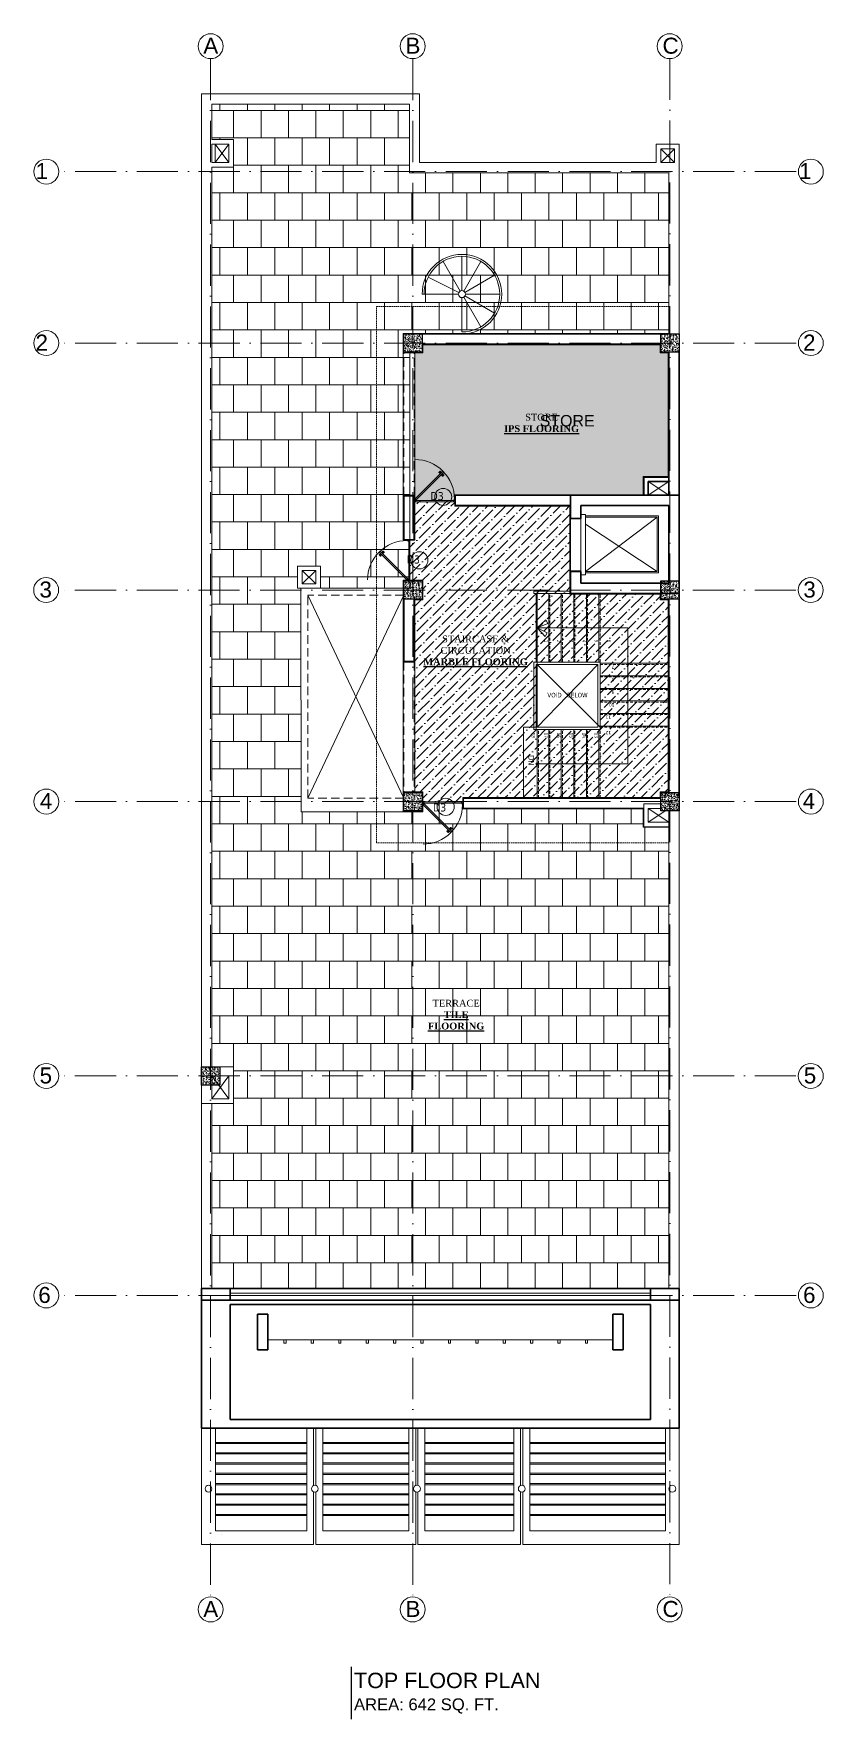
# Model space of a CAD drawing. Header units: inches. Extents: x 10755 to 33653, y -10992 to 10708.
# Drawn here: x 30128 to 30819, y -1531 to -57 of the extents above; entities that cross this region are included whole.
import ezdxf

# ---------------------------------------------------------------- set-up
doc = ezdxf.new("R2010")
doc.units = ezdxf.units.IN
doc.header["$MEASUREMENT"] = 0
for name, pattern in [('ACAD_ISO10W100', [18, 12, -3, 0, -3]), ('DASHED', [0.75, 0.5, -0.25]), ('HIDDEN', [0.375, 0.25, -0.125])]:
    doc.linetypes.add(name, pattern=pattern)
for name, color, linetype, lineweight in [('arrow line', 54, 'Continuous', 9), ('beam in plan', 241, 'HIDDEN', 20), ('centerline', 9, 'ACAD_ISO10W100', 5), ('col', 1, 'Continuous', 30), ('DIMINSION', 5, 'Continuous', 15), ('elevation1', 230, 'Continuous', 13), ('elevation2', 151, 'Continuous', 18), ('elevation4', 202, 'Continuous', 35), ('hatch', 33, 'Continuous', 5), ('hatch 2', 8, 'Continuous', 13), ('hatch room', 33, 'Continuous', 9), ('hatch- rcc', 252, 'Continuous', 5), ('hatch1', 9, 'Continuous', 5), ('Pillar', 11, 'Continuous', 25), ('PLASTER', 50, 'Continuous', 9), ('PUERTAS', 7, 'Continuous', 0), ('railing', 33, 'Continuous', 15), ('STAIRCASE', 143, 'Continuous', 15), ('title text 1', 113, 'Continuous', 25), ('tread hidden', 200, 'HIDDEN', 9), ('wall', 1, 'Continuous', 35), ('win sec', 161, 'Continuous', 9)]:
    doc.layers.add(name, color=color, linetype=linetype, lineweight=lineweight)
doc.layers.add('T-TEXT', color=230, linetype='Continuous')
doc.layers.add('text 100', color=4, linetype='Continuous')
doc.layers.get('DIMINSION').off()
doc.styles.add('Prajwal', font='stylu.ttf', dxfattribs={"height": 9})
doc.styles.get("Standard").update_dxf_attribs({"font": 'arial.ttf'})
doc.styles.add('suren', font='times.ttf', dxfattribs={"height": 4})

# ---------------------------------------------------------------- blocks, each defined once
blk = doc.blocks.new('A$C03EF3246')
at = {"layer": 'arrow line'}
for q in [(-16.4, -1), (-2, -1)]:
    blk.add_line((-9.2, 6.2), q, dxfattribs=at)
for points in [[(-16.4, -1), (-13.3, -2.8), (-9.2, 6.2)], [(-2, -1), (-5, -2.8), (-9.2, 6.2)]]:
    blk.add_lwpolyline(points, dxfattribs=at)
blk = doc.blocks.new("'weqwewrw")
at = {"layer": 'railing', "linetype": 'Continuous', "ltscale": 30}
blk.add_line((180826.5, -4122.4), (180827.5, -4122.4), dxfattribs=at)
at = {"layer": 'STAIRCASE', "linetype": 'Continuous', "ltscale": 30}
blk.add_line((180816.5, -4113.4), (180816.5, -4113.4), dxfattribs=at)
at = {"layer": 'wall', "color": 7, "ltscale": 30}
for p, q in [((180823.6, -4036.5), (180823.6, -4056.7)), ((180918.6, -4036.5), (180823.6, -4036.5)), ((180918.6, -4045.5), (180918.6, -4036.5)), ((180832.6, -4045.5), (180832.6, -4056.7)), ((180832.6, -4045.5), (180909.6, -4045.5)), ((180909.6, -4045.5), (180909.6, -4113.4)), ((180918.6, -4122.4), (180918.6, -4045.5)), ((180823.6, -4056.7), (180832.6, -4056.7)), ((180823.6, -4103.1), (180823.6, -4122.4)), ((180832.6, -4103.1), (180823.6, -4103.1)), ((180832.6, -4103.1), (180832.6, -4113.4)), ((180918.6, -4122.4), (180823.6, -4122.4)), ((180832.6, -4113.4), (180909.6, -4113.4))]:
    blk.add_line(p, q, dxfattribs=at)
at = {"layer": 'wall', "color": 7}
blk.add_line((180832.6, -4103.1), (180823.6, -4103.1), dxfattribs=at)
at = {"layer": 'win sec', "color": 7}
for p, q in [((180836.7, -4053.3), (180832.6, -4053.3)), ((180836.7, -4106.1), (180836.7, -4053.3)), ((180823.6, -4056.7), (180823.6, -4104)), ((180832.6, -4056.7), (180832.6, -4104)), ((180836.7, -4054.5), (180900.6, -4054.5)), ((180836.7, -4055.8), (180899.3, -4055.8)), ((180836.7, -4103.1), (180899.3, -4055.8)), ((180836.7, -4061.8), (180899.3, -4103.1)), ((180899.3, -4103.1), (180899.3, -4055.8)), ((180900.6, -4104.4), (180900.6, -4054.5)), ((180832.6, -4106.1), (180836.7, -4106.1)), ((180834, -4110.4), (180834, -4110.4)), ((180836.7, -4103.1), (180899.3, -4103.1)), ((180836.7, -4104.4), (180900.6, -4104.4))]:
    blk.add_line(p, q, dxfattribs=at)
blk = doc.blocks.new('ETERWEWE')
at = {"layer": 'hatch- rcc', "linetype": 'Continuous', "ltscale": 30}
h = blk.add_hatch(dxfattribs=at)
h.set_pattern_fill('AR-CONC', color=256, scale=0.5, style=0)
h.set_pattern_definition([(50, (0, 0), (3.586300913, -0.313760675), [0.375, -4.125]), (355, (0, 0), (-0.69375667, 3.76096067), [0.3, -3.3]), (100.4514445, (0.299, -0.026), (2.89254423, 3.447199955), [0.31870096, -3.50571056]), (46.1842, (0, 1), (5.33620665, -0.8275964), [0.5625, -6.1875]), (96.6356355, (0.4447, 0.931), (4.67330973, 4.870593), [0.47805171, -5.2585688]), (351.184164, (0, 1), (4.67330973, 4.870593), [0.45, -4.95]), (21, (0.5, 0.75), (2.98453526, -2.013094453), [0.375, -4.125]), (326, (0.5, 0.75), (1.21657666, 3.625750225), [0.3, -3.3]), (71.4514447, (0.7487, 0.5822), (4.20111188, 1.612655764), [0.31870095, -3.50571056]), (37.5, (0, 0), (0.060799277, 1.664469269), [0, -3.26, 0, -3.35, 0, -3.3125]), (7.5, (0, 0), (1.315347687, 1.97205856), [0, -1.91, 0, -3.185, 0, -1.2625]), (327.5, (-1.115, 0), (2.669112181, -0.112774359), [0, -1.25, 0, -3.9, 0, -5.175]), (317.5, (-1.615, 0), (2.915930847, 0.50052491), [0, -1.625, 0, -2.59, 0, -3.675])])
h.paths.add_polyline_path([(159423.2, -3794.6), (159439.2, -3794.6), (159439.2, -3778.6), (159423.2, -3778.6)])
at = {"layer": 'col', "linetype": 'Continuous', "ltscale": 30}
blk.add_lwpolyline([(159423.2, -3794.6), (159423.2, -3778.6), (159439.2, -3778.6), (159439.2, -3794.6), (159423.2, -3794.6)], dxfattribs=at)
blk = doc.blocks.new('2ft6in')
at = {"layer": 'PUERTAS', "color": 2}
for p, q in [((0.8, 2.1), (21, 22.3)), ((21.7, 21.6), (1.5, 1.4)), ((18.3, 21.8), (18.3, 21.8)), ((21.7, 21.6), (21, 22.3)), ((21.2, 18.9), (21.2, 18.9)), ((0, 2), (0, 0)), ((0.6, 2), (0, 2)), ((1.3, 0), (0, 0)), ((0.6, 1.3), (0.6, 2)), ((0.7, 1.3), (0.6, 1.3)), ((0.7, 1.3), (0.7, 2)), ((0.7, 1), (0.7, 1.3)), ((1.3, 1), (0.7, 1)), ((1.4, 1.6), (0.8, 2.1)), ((1.3, 1.5), (0.8, 2.1)), ((1.4, 1.6), (1.3, 1.5)), ((1.5, 1.4), (1.3, 1.5)), ((1.3, 0), (1.3, 1)), ((28.7, 0), (28.7, 1)), ((28.7, 1), (29.3, 1)), ((28.7, 0), (30, 0)), ((29.3, 1), (29.3, 2)), ((29.3, 2), (30, 2)), ((30, 0), (30, 2))]:
    blk.add_line(p, q, dxfattribs=at)
at = {"layer": 'PUERTAS', "color": 8}
for p, q in [((18.8, 20.8), (18, 21.4)), ((18.9, 20.8), (18.1, 21.5)), ((19, 20.9), (18.2, 21.6)), ((18.4, 21.9), (18.3, 21.8)), ((19.1, 21), (18.3, 21.7)), ((18.4, 21.9), (18.6, 22)), ((18.6, 22), (18.6, 22)), ((19.3, 21.3), (18.6, 22)), ((19.4, 21.4), (18.8, 22.1)), ((19.6, 21.5), (18.9, 22.3)), ((19.5, 21.5), (18.9, 22.3)), ((18.9, 20.3), (19.2, 20.7)), ((19.1, 20.8), (19, 20.9)), ((19.2, 20.9), (19.1, 21)), ((19.1, 20.8), (19.1, 20.9)), ((19.1, 20.4), (19.3, 20.8)), ((19.3, 20.9), (19.2, 21)), ((19.4, 21.1), (19.3, 21.2)), ((19.3, 20.6), (19.3, 20.8)), ((19.5, 21.2), (19.4, 21.3)), ((19.5, 21.2), (19.4, 21.3)), ((19.5, 21.1), (19.4, 21.2)), ((19.4, 20.8), (19.4, 20.9)), ((19.6, 20.9), (19.4, 20.9)), ((19.7, 21.1), (19.5, 21)), ((20.1, 21.4), (19.6, 21.1)), ((19.9, 21.2), (19.6, 21.1)), ((19.7, 19.5), (20.1, 19.8)), ((19.9, 19.7), (20.2, 19.8)), ((20.1, 19.9), (20.3, 19.9)), ((20.2, 20), (20.3, 20)), ((20.2, 19.7), (20.3, 19.6)), ((20.2, 19.7), (20.3, 19.6)), ((20.2, 19.4), (20.9, 18.7)), ((20.2, 19.4), (20.8, 18.6)), ((20.3, 20.1), (20.4, 20)), ((20.3, 19.8), (20.4, 19.7)), ((20.3, 19.5), (21, 18.8)), ((20.5, 20.3), (20.4, 20.1)), ((20.4, 19.8), (20.4, 19.7)), ((20.7, 20.5), (20.5, 20.2)), ((20.5, 20), (20.6, 19.9)), ((20.5, 19.6), (21.1, 18.9)), ((20.8, 20.6), (20.6, 20.2)), ((20.6, 20.1), (20.7, 20)), ((20.6, 20.1), (20.7, 20)), ((20.6, 20), (20.7, 20)), ((20.7, 19.9), (21.4, 19.2)), ((20.8, 20), (21.6, 19.3)), ((20.9, 20.1), (21.7, 19.5)), ((21, 20.1), (21.7, 19.5)), ((21.3, 19), (21.2, 18.9)), ((21.3, 19), (21.4, 19.1)), ((21.4, 19.2), (21.4, 19.1)), ((0, 0), (30, 0))]:
    blk.add_line(p, q, dxfattribs=at)
at = {"layer": 'PUERTAS', "color": 1}
for p, q in [((18.1, 21.5), (18.5, 21.9)), ((18.1, 21.4), (18.5, 21.9)), ((18.1, 21.5), (18.1, 21.5)), ((18.7, 20.8), (18.1, 21.3)), ((18.9, 22.3), (18.5, 21.9)), ((18.8, 22.2), (18.5, 21.9)), ((18.8, 22.2), (18.8, 22.2)), ((18.8, 20.8), (19.2, 21.2)), ((18.8, 20.2), (19.1, 20.6)), ((18.9, 20.1), (18.8, 20.1)), ((18.9, 20.9), (18.9, 20.9)), ((19.5, 21.6), (19, 22.3)), ((19, 20.9), (19.2, 21.1)), ((19.1, 20.8), (19, 20.9)), ((19.1, 20.8), (19.3, 21)), ((19.1, 20.7), (19.1, 20.7)), ((19.1, 20.6), (19.1, 20.6)), ((19.5, 21.5), (19.2, 21.2)), ((19.5, 21.3), (19.2, 21.1)), ((19.5, 21.2), (19.3, 21)), ((19.4, 21.4), (19.5, 21.4)), ((19.5, 21.2), (19.4, 21.3)), ((19.5, 19.4), (19.5, 19.4)), ((19.6, 21.2), (19.6, 21.2)), ((19.6, 19.4), (20, 19.7)), ((20.1, 21.5), (19.7, 21.2)), ((19.7, 21.2), (19.7, 21.2)), ((20, 19.7), (20, 19.7)), ((20.1, 19.7), (20.1, 19.7)), ((20.2, 21.5), (20.2, 21.5)), ((20.2, 19.7), (20.4, 19.9)), ((20.2, 19.4), (20.6, 19.8)), ((20.2, 19.7), (20.3, 19.6)), ((20.2, 19.3), (20.8, 18.6)), ((20.3, 19.6), (20.5, 19.8)), ((20.3, 19.5), (20.3, 19.5)), ((20.6, 20.1), (20.4, 19.9)), ((20.7, 20), (20.5, 19.8)), ((20.7, 20.2), (20.6, 20.2)), ((20.9, 20.1), (20.6, 19.8)), ((20.6, 20.1), (20.7, 20)), ((20.9, 20.7), (20.7, 20.3)), ((20.7, 20.3), (20.7, 20.3)), ((20.8, 20), (20.8, 20)), ((20.9, 20.8), (20.9, 20.8)), ((20.9, 18.6), (21.3, 19.1)), ((20.9, 18.7), (21.3, 19)), ((20.9, 18.7), (20.9, 18.7)), ((21, 20.1), (21.7, 19.6)), ((21.7, 19.5), (21.3, 19.1)), ((21.7, 19.4), (21.3, 19)), ((21.6, 19.4), (21.7, 19.4))]:
    blk.add_line(p, q, dxfattribs=at)
at = {"layer": 'PUERTAS', "color": 2}
for radius in [0.129, 0.0627]:
    blk.add_circle((0.7, 2.1), radius, dxfattribs=at)
at = {"layer": 'PUERTAS', "color": 8}
blk.add_arc((0.7, 2.1), 28.7, 359.7285, 90.0333, dxfattribs=at)
at = {"layer": 'PUERTAS', "color": 1}
for centre, start, end in [((18.8, 20.8), 231.0764, 315), ((18.9, 20.2), 135, 225), ((18.9, 22.2), 38.9236, 135), ((19, 20.9), 225, 315), ((19.2, 20.7), 135, 219.7428), ((19.1, 20.6), 315, 39.7428), ((19.5, 21.6), 315, 38.9236), ((19.4, 21.4), 315, 45), ((19.6, 21.2), 50.2572, 135), ((19.6, 19.5), 225, 315), ((19.7, 21.3), 230.2572, 315), ((20.1, 19.6), 50.2572, 135), ((20.2, 21.4), 45, 135), ((20.2, 19.7), 230.2572, 315), ((20.3, 19.4), 135, 218.9236), ((20.4, 19.5), 135, 225), ((20.7, 20.3), 135, 219.7428), ((20.6, 20.2), 315, 39.7428), ((20.8, 20), 45, 135), ((20.8, 18.7), 218.9236, 315), ((20.9, 20.7), 315, 45), ((21, 20.1), 51.0764, 135), ((21.7, 19.5), 315, 51.0764)]:
    blk.add_arc(centre, 0.0667, start, end, dxfattribs=at)

msp = doc.modelspace()

# ---------------------------------------------------------------- hatches: boundary and pattern name
at = {"layer": 'hatch room'}
h = msp.add_hatch(dxfattribs=at)
h.set_pattern_fill('AR-B88', color=256, scale=3)
h.set_pattern_definition([(0, (11679.16, -12003.592), (0, 24), []), (90, (11679.161, -12003.592), (-12, 24), [24, -24])])
h.paths.add_polyline_path([(30362.138, -541.593), (30362.269, -737.093), (30468.681, -737.093), (30468.681, -728.393), (30503.681, -728.393), (30503.681, -734.593), (30661.632, -734.593), (30661.632, -750.592), (30684.128, -750.603), (30684.128, -1154.064), (30284.181, -1154.064), (30284.096, -992.093), (30303.092, -992.093), (30303.092, -960.093), (30284.145, -960.093), (30283.995, -173.093), (30302.994, -173.093), (30302.994, -149.093), (30283.994, -149.093), (30283.994, -118.093), (30456.993, -118.093), (30456.993, -178.093), (30684.041, -178.093), (30684.041, -318.593), (30451.681, -318.593), (30451.681, -335.593), (30457.368, -335.593), (30457.368, -541.593), (30379.134, -541.593), (30379.134, -522.093), (30359.134, -522.093), (30359.134, -541.593)])
h = msp.add_hatch(dxfattribs=at)
h.set_pattern_fill('AR-SAND', color=256, scale=2, style=0)
h.set_pattern_definition([(37.5, (12291.465, -11933.913), (-0.1259867, 3.85364754), [0, -3.04, 0, -3.4, 0, -3.25]), (7.5, (12291.465, -11933.913), (3.5395534, 5.6442921), [0, -1.64, 0, -2.74, 0, -1.05]), (327.5, (12289.005, -11933.913), (6.2282837, 0.0113181), [0, -1, 0, -3.6, 0, -4.7]), (317.5, (12289.005, -11933.913), (6.0122532, 1.7553511), [0, -0.5, 0, -2.36, 0, -2.7])])
h.paths.add_polyline_path([(30461.681, -464.741), (30461.681, -335.593), (30468.681, -335.593), (30468.681, -328.593), (30676.628, -328.593), (30676.628, -335.593), (30683.628, -335.593), (30683.552, -443.736), (30661.632, -443.747), (30661.632, -459.741), (30496.681, -459.741), (30496.681, -464.741)])
h = msp.add_hatch(dxfattribs=at)
h.set_pattern_fill('ANSI36', color=256, scale=45, style=0)
h.set_pattern_definition([(45, (12291.465, -11933.913), (2.9831067, 10.938058), [14.0625, -2.8125, 0, -2.8125])])
h.paths.add_polyline_path([(30556.977, -724.593), (30503.681, -724.593), (30503.681, -729.593), (30468.681, -729.593), (30468.681, -719.593), (30461.681, -719.593), (30461.681, -551.593), (30468.681, -551.593), (30468.681, -534.593), (30456.681, -534.593), (30456.681, -499.593), (30461.681, -499.593), (30461.681, -464.741), (30496.681, -464.741), (30496.681, -469.741), (30597.541, -469.741), (30597.541, -546.093), (30568.956, -546.093), (30568.964, -663.093), (30556.977, -663.093)])
h = msp.add_hatch(dxfattribs=at)
h.set_pattern_fill('ANSI36', color=256, scale=45, style=0)
h.set_pattern_definition([(45, (16455.6635, -12144.6763), (2.9831067, 10.938058), [14.0625, -2.8125, 0, -2.8125])])
h.paths.add_polyline_path([(30568.867, -663.115), (30568.944, -663.117), (30568.944, -663.115)])
h.paths.add_polyline_path([(30567.956, -665.095), (30567.956, -663.113), (30556.956, -663.093), (30556.956, -724.593), (30676.55, -724.593), (30676.55, -719.595), (30683.515, -719.595), (30683.515, -551.593), (30676.628, -551.593), (30676.628, -546.593), (30597.541, -546.593), (30597.541, -546.093), (30568.959, -546.093), (30568.959, -606.079), (30568.961, -606.079), (30568.961, -606.081), (30623.957, -606.095), (30623.957, -665.095)])
at = {"layer": 'Pillar', "ltscale": 100}
h = msp.add_hatch(color=256, dxfattribs=at)
edge = h.paths.add_edge_path()
edge.add_ellipse((30568.956, -695.091), major_axis=(0.707, 0.707), ratio=1, start_angle=315, end_angle=495)
edge.add_ellipse((30568.956, -695.091), major_axis=(0.707, 0.707), ratio=1, start_angle=135, end_angle=315)
h = msp.add_hatch(color=256, dxfattribs=at)
edge = h.paths.add_edge_path()
edge.add_ellipse((30568.956, -695.093), major_axis=(0.707, 0.707), ratio=1, start_angle=135, end_angle=495)

# ---------------------------------------------------------------- linework, layer by layer
for p, q in [((30292.586, -1368.843), (30292.586, -1368.879)), ((30683.051, -1368.843), (30683.051, -1368.879))]:
    msp.add_line(p, q)
at = {"layer": 'arrow line'}
for p, q in [((30648.323, -576.086), (30568.956, -576.086)), ((30648.323, -576.086), (30648.323, -695.093)), ((30569.956, -695.093), (30648.323, -695.093))]:
    msp.add_line(p, q, dxfattribs=at)
at = {"layer": 'beam in plan', "linetype": 'Continuous', "ltscale": 30}
msp.add_line((30286.994, -169.093), (30286.994, -153.093), dxfattribs=at)
at = {"layer": 'centerline', "ltscale": 3}
for p, q in [((30282.996, -78.648), (30282.996, -1423.825)), ((30459.996, -78.647), (30459.996, -1423.825)), ((30684.943, -78.331), (30684.943, -1423.825)), ((30795.455, -177.095), (30150.103, -177.095)), ((30795.454, -327.095), (30150.101, -327.095)), ((30795.34, -543.095), (30149.987, -543.095)), ((30795.454, -728.095), (30150.101, -728.095)), ((30795.408, -968.095), (30150.055, -968.095)), ((30795.454, -1160.095), (30150.101, -1160.095))]:
    msp.add_line(p, q, dxfattribs=at)
at = {"layer": 'centerline', "linetype": 'Continuous'}
for centre in [(30282.996, -67.419), (30459.996, -67.419), (30684.943, -67.419), (30139.191, -177.095), (30808.426, -177.095), (30139.189, -327.095), (30808.424, -327.095), (30139.075, -543.095), (30808.31, -543.095), (30139.189, -728.095), (30808.424, -728.095), (30139.143, -968.095), (30808.379, -968.095), (30139.189, -1160.095), (30808.424, -1160.095), (30282.996, -1434.736), (30459.996, -1434.736), (30684.943, -1434.736)]:
    msp.add_circle(centre, 10.912, dxfattribs=at)
at = {"layer": 'elevation1'}
for p, q in [((30275.181, -1377.878), (30275.181, -1276.093)), ((30287.181, -1365.878), (30287.181, -1276.093)), ((30367.169, -1276.093), (30367.169, -1365.878)), ((30373.169, -1276.093), (30373.169, -1326.312)), ((30375.169, -1326.255), (30375.169, -1276.093)), ((30381.169, -1365.878), (30381.169, -1276.093)), ((30456.533, -1275.9), (30456.533, -1365.878)), ((30462.533, -1275.9), (30462.533, -1326.349)), ((30464.533, -1326.291), (30464.533, -1275.912)), ((30470.533, -1365.878), (30470.533, -1275.912)), ((30548.355, -1365.878), (30548.355, -1276.093)), ((30554.355, -1276.093), (30554.355, -1326.349)), ((30556.355, -1276.093), (30556.355, -1326.291)), ((30562.355, -1365.878), (30562.355, -1276.093)), ((30681.128, -1365.878), (30681.128, -1276.093)), ((30693.128, -1377.878), (30693.128, -1276.093)), ((30367.169, -1288.615), (30287.181, -1288.615)), ((30367.169, -1289.61), (30287.181, -1289.61)), ((30456.533, -1288.615), (30381.169, -1288.615)), ((30456.533, -1289.61), (30381.169, -1289.61)), ((30548.355, -1288.615), (30470.533, -1288.615)), ((30548.355, -1289.61), (30470.533, -1289.61)), ((30681.128, -1288.615), (30562.355, -1288.615)), ((30681.128, -1289.61), (30562.355, -1289.61)), ((30367.169, -1297.614), (30287.181, -1297.614)), ((30367.169, -1298.61), (30287.181, -1298.61)), ((30367.169, -1306.614), (30287.181, -1306.614)), ((30367.169, -1307.609), (30287.181, -1307.609)), ((30456.533, -1297.614), (30381.169, -1297.614)), ((30456.533, -1298.61), (30381.169, -1298.61)), ((30456.533, -1306.614), (30381.169, -1306.614)), ((30456.533, -1307.609), (30381.169, -1307.609)), ((30548.355, -1297.614), (30470.533, -1297.614)), ((30548.355, -1298.61), (30470.533, -1298.61)), ((30548.355, -1306.614), (30470.533, -1306.614)), ((30548.355, -1307.609), (30470.533, -1307.609)), ((30681.128, -1297.614), (30562.355, -1297.614)), ((30681.128, -1298.61), (30562.355, -1298.61)), ((30681.128, -1306.614), (30562.355, -1306.614)), ((30681.128, -1307.609), (30562.355, -1307.609)), ((30367.169, -1315.614), (30287.181, -1315.614)), ((30367.169, -1316.609), (30287.181, -1316.609)), ((30367.169, -1324.614), (30287.181, -1324.614)), ((30367.169, -1325.609), (30287.181, -1325.609)), ((30456.533, -1315.614), (30381.169, -1315.614)), ((30456.533, -1316.609), (30381.169, -1316.609)), ((30456.533, -1324.614), (30381.169, -1324.614)), ((30456.533, -1325.609), (30381.169, -1325.609)), ((30548.355, -1315.614), (30470.533, -1315.614)), ((30548.355, -1316.609), (30470.533, -1316.609)), ((30548.355, -1324.614), (30470.533, -1324.614)), ((30548.355, -1325.609), (30470.533, -1325.609)), ((30681.128, -1315.614), (30562.355, -1315.614)), ((30681.128, -1316.609), (30562.355, -1316.609)), ((30681.128, -1324.614), (30562.355, -1324.614)), ((30681.128, -1325.609), (30562.355, -1325.609)), ((30367.169, -1333.614), (30287.181, -1333.614)), ((30367.169, -1334.609), (30287.181, -1334.609)), ((30373.169, -1331.909), (30373.169, -1377.878)), ((30375.169, -1377.878), (30375.169, -1331.967)), ((30456.533, -1333.614), (30381.169, -1333.614)), ((30456.533, -1334.609), (30381.169, -1334.609)), ((30462.533, -1331.945), (30462.533, -1377.878)), ((30464.533, -1377.878), (30464.533, -1332.003)), ((30548.355, -1333.614), (30470.533, -1333.614)), ((30548.355, -1334.609), (30470.533, -1334.609)), ((30554.355, -1377.878), (30554.355, -1331.945)), ((30556.355, -1377.878), (30556.355, -1332.003)), ((30681.128, -1333.614), (30562.355, -1333.614)), ((30681.128, -1334.609), (30562.355, -1334.609)), ((30367.169, -1342.614), (30287.181, -1342.614)), ((30367.169, -1343.609), (30287.181, -1343.609)), ((30367.169, -1351.613), (30287.181, -1351.613)), ((30367.169, -1352.609), (30287.181, -1352.609)), ((30375.169, -1342.801), (30375.169, -1343.463)), ((30456.533, -1342.614), (30381.169, -1342.614)), ((30456.533, -1343.609), (30381.169, -1343.609)), ((30456.533, -1351.613), (30381.169, -1351.613)), ((30456.533, -1352.609), (30381.169, -1352.609)), ((30548.355, -1342.614), (30470.533, -1342.614)), ((30548.355, -1343.609), (30470.533, -1343.609)), ((30548.355, -1351.613), (30470.533, -1351.613)), ((30548.355, -1352.609), (30470.533, -1352.609)), ((30681.128, -1342.614), (30562.355, -1342.614)), ((30681.128, -1343.609), (30562.355, -1343.609)), ((30681.128, -1351.613), (30562.355, -1351.613)), ((30681.128, -1352.609), (30562.355, -1352.609)), ((30287.181, -1365.878), (30367.169, -1365.878)), ((30381.169, -1365.878), (30456.533, -1365.878)), ((30470.533, -1365.878), (30548.355, -1365.878)), ((30562.355, -1365.878), (30681.128, -1365.878)), ((30564.355, -1368.843), (30564.355, -1368.879)), ((30275.181, -1377.878), (30373.169, -1377.878)), ((30375.169, -1377.878), (30462.533, -1377.878)), ((30464.533, -1377.878), (30473.351, -1377.878)), ((30473.351, -1377.878), (30554.355, -1377.878)), ((30556.355, -1377.878), (30693.128, -1377.878))]:
    msp.add_line(p, q, dxfattribs=at)
for centre in [(30281.181, -1329.111), (30374.251, -1329.111), (30463.614, -1329.147), (30555.436, -1329.147), (30687.128, -1329.111)]:
    msp.add_circle(centre, 3, dxfattribs=at)
at = {"layer": 'elevation2', "linetype": 'Continuous', "ltscale": 30}
for p, q in [((30635.128, -1198.916), (30333.181, -1198.916)), ((30347.173, -1198.916), (30349.152, -1198.916)), ((30347.173, -1201.94), (30347.173, -1198.916)), ((30349.152, -1201.94), (30347.173, -1201.94)), ((30349.152, -1198.916), (30349.152, -1201.94)), ((30371.164, -1198.916), (30373.144, -1198.916)), ((30371.164, -1201.94), (30371.164, -1198.916)), ((30373.144, -1201.94), (30371.164, -1201.94)), ((30373.144, -1198.916), (30373.144, -1201.94)), ((30395.156, -1198.916), (30397.135, -1198.916)), ((30395.156, -1201.94), (30395.156, -1198.916)), ((30397.135, -1201.94), (30395.156, -1201.94)), ((30397.135, -1198.916), (30397.135, -1201.94)), ((30419.148, -1198.916), (30421.127, -1198.916)), ((30419.148, -1201.94), (30419.148, -1198.916)), ((30421.127, -1201.94), (30419.148, -1201.94)), ((30421.127, -1198.916), (30421.127, -1201.94)), ((30443.139, -1198.916), (30445.119, -1198.916)), ((30443.139, -1201.94), (30443.139, -1198.916)), ((30445.119, -1201.94), (30443.139, -1201.94)), ((30445.119, -1198.916), (30445.119, -1201.94)), ((30467.131, -1198.916), (30469.111, -1198.916)), ((30467.131, -1201.94), (30467.131, -1198.916)), ((30469.111, -1201.94), (30467.131, -1201.94)), ((30469.111, -1198.916), (30469.111, -1201.94)), ((30491.123, -1198.916), (30493.102, -1198.916)), ((30491.123, -1201.94), (30491.123, -1198.916)), ((30493.102, -1201.94), (30491.123, -1201.94)), ((30493.102, -1198.916), (30493.102, -1201.94)), ((30515.115, -1198.916), (30517.094, -1198.916)), ((30515.115, -1201.94), (30515.115, -1198.916)), ((30517.094, -1201.94), (30515.115, -1201.94)), ((30517.094, -1198.916), (30517.094, -1201.94)), ((30539.106, -1198.916), (30541.086, -1198.916)), ((30539.106, -1201.94), (30539.106, -1198.916)), ((30541.086, -1201.94), (30539.106, -1201.94)), ((30541.086, -1198.916), (30541.086, -1201.94)), ((30563.098, -1198.916), (30565.077, -1198.916)), ((30563.098, -1201.94), (30563.098, -1198.916)), ((30565.077, -1201.94), (30563.098, -1201.94)), ((30565.077, -1198.916), (30565.077, -1201.94)), ((30587.09, -1198.916), (30589.069, -1198.916)), ((30587.09, -1201.94), (30587.09, -1198.916)), ((30589.069, -1201.94), (30587.09, -1201.94)), ((30589.069, -1198.916), (30589.069, -1201.94)), ((30611.082, -1198.916), (30613.061, -1198.916)), ((30611.082, -1201.94), (30611.082, -1198.916)), ((30613.061, -1201.94), (30611.082, -1201.94)), ((30613.061, -1198.916), (30613.061, -1201.94))]:
    msp.add_line(p, q, dxfattribs=at)
at = {"layer": 'elevation4', "linetype": 'Continuous', "ltscale": 30}
for p, q in [((30275.181, -1154.064), (30275.181, -1254.432)), ((30275.181, -1154.064), (30693.128, -1154.064)), ((30693.128, -1164.093), (30275.181, -1164.093)), ((30300.181, -1164.093), (30300.181, -1154.064)), ((30668.128, -1164.093), (30668.128, -1154.064)), ((30693.128, -1154.064), (30693.128, -1276.093)), ((30300.181, -1268.611), (30300.181, -1168.093)), ((30668.128, -1168.093), (30300.181, -1168.093)), ((30668.128, -1168.093), (30668.128, -1268.611)), ((30275.181, -1254.432), (30275.181, -1276.093)), ((30275.181, -1276.093), (30284.181, -1276.093)), ((30684.128, -1276.093), (30284.181, -1276.093)), ((30668.128, -1268.611), (30300.181, -1268.611)), ((30684.128, -1276.093), (30693.128, -1276.093))]:
    msp.add_line(p, q, dxfattribs=at)
at = {"layer": 'hatch', "linetype": 'Continuous', "ltscale": 30}
for p, q in [((30666.132, -460.247), (30684.041, -448.236)), ((30684.132, -460.235), (30666.132, -448.247)), ((30666.132, -734.092), (30684.132, -746.103)), ((30684.132, -734.104), (30666.132, -746.092))]:
    msp.add_line(p, q, dxfattribs=at)
at = {"layer": 'hatch 2', "linetype": 'Continuous', "ltscale": 30}
for p, q in [((30286.994, -153.093), (30298.994, -169.093)), ((30298.994, -153.093), (30286.994, -169.093))]:
    msp.add_line(p, q, dxfattribs=at)
at = {"layer": 'hatch 2', "ltscale": 30}
for centre in [(30486.621, -461.632), (30465.765, -517.09), (30488.793, -732.703)]:
    msp.add_circle(centre, 7.47, dxfattribs=at)
at = {"layer": 'hatch1', "linetype": 'HIDDEN', "ltscale": 5}
for p, q in [((30428.181, -764.093), (30428.181, -295.093)), ((30428.181, -295.093), (30684.041, -295.093)), ((30684.128, -764.093), (30428.181, -764.093))]:
    msp.add_line(p, q, dxfattribs=at)
at = {"layer": 'hatch1', "linetype": 'DASHED', "ltscale": 15}
for p, q in [((30452.181, -460.241), (30452.181, -335.593)), ((30461.181, -460.241), (30461.181, -335.593)), ((30368.261, -725.093), (30368.142, -547.593)), ((30452.181, -547.593), (30368.142, -547.593)), ((30452.181, -606.079), (30452.181, -719.593)), ((30461.181, -606.079), (30461.181, -719.593)), ((30452.181, -725.093), (30368.261, -725.093))]:
    msp.add_line(p, q, dxfattribs=at)
at = {"layer": 'hatch1', "linetype": 'Continuous', "ltscale": 30}
for p, q in [((30362.269, -737.093), (30362.138, -541.593)), ((30452.181, -541.593), (30362.138, -541.593)), ((30368.144, -547.593), (30452.181, -725.093)), ((30452.067, -547.593), (30368.258, -725.093)), ((30568.961, -608.079), (30568.944, -663.115)), ((30621.956, -608.093), (30568.944, -663.115)), ((30623.956, -663.093), (30568.961, -608.078)), ((30275.104, -736.126), (30275.104, -737.126)), ((30452.181, -737.093), (30362.269, -737.093)), ((30452.181, -736.093), (30452.181, -737.093)), ((30275.183, -976.093), (30275.183, -977.093))]:
    msp.add_line(p, q, dxfattribs=at)
at = {"layer": 'Pillar', "ltscale": 100}
msp.add_circle((30568.956, -695.093), 1, dxfattribs=at)
at = {"layer": 'PLASTER'}
for p, q in [((30451.681, -460.241), (30451.681, -335.593)), ((30461.681, -460.241), (30461.681, -335.593)), ((30661.632, -443.747), (30683.552, -443.736)), ((30661.632, -459.741), (30661.632, -443.747)), ((30451.681, -499.593), (30451.681, -460.241)), ((30461.681, -460.241), (30451.681, -460.241)), ((30461.681, -499.593), (30461.681, -460.241)), ((30661.632, -459.741), (30496.681, -459.741)), ((30496.681, -469.741), (30496.681, -459.741)), ((30451.681, -499.593), (30461.681, -499.593)), ((30461.681, -606.079), (30461.681, -551.593)), ((30451.681, -606.079), (30451.681, -719.593)), ((30461.681, -606.079), (30461.681, -719.593))]:
    msp.add_line(p, q, dxfattribs=at)
for points in [[(30677.128, -318.593), (30451.681, -318.593), (30451.681, -335.593), (30468.681, -335.593), (30468.681, -328.593), (30676.628, -328.593), (30676.628, -335.593), (30683.628, -335.593), (30683.552, -443.736)], [(30461.681, -464.741), (30461.681, -335.593), (30468.681, -335.593), (30468.681, -328.593), (30676.628, -328.593), (30676.628, -335.593), (30683.628, -335.593), (30683.552, -443.736), (30661.632, -443.747), (30661.632, -459.741), (30496.681, -459.741), (30496.681, -464.741), (30461.681, -464.741)], [(30556.977, -724.593), (30503.681, -724.593), (30503.681, -729.593), (30468.681, -729.593), (30468.681, -719.593), (30461.681, -719.593), (30461.681, -551.593), (30468.681, -551.593), (30468.681, -534.593), (30456.681, -534.593), (30456.681, -499.593), (30461.681, -499.593), (30461.681, -464.741), (30496.681, -464.741), (30496.681, -469.741), (30597.541, -469.741), (30597.541, -546.093), (30568.956, -546.093), (30568.964, -663.093), (30556.977, -663.093), (30556.977, -724.593)], [(30607.041, -480.868), (30597.541, -480.868), (30597.541, -469.741), (30496.681, -469.741)], [(30684.131, -750.603), (30661.632, -750.592), (30661.632, -734.593), (30503.681, -734.593), (30503.681, -724.593), (30676.628, -724.593), (30676.628, -719.593), (30683.628, -719.593), (30683.628, -551.593), (30676.628, -551.593), (30676.628, -546.593), (30597.541, -546.593), (30597.541, -526.341), (30607.041, -526.341)], [(30461.681, -551.593), (30468.681, -551.593), (30468.681, -534.593), (30451.681, -534.593), (30451.681, -606.079), (30461.681, -606.079)]]:
    msp.add_lwpolyline(points, dxfattribs=at)
for points in [[(30568.958, -546.093), (30597.541, -546.093), (30597.541, -546.593), (30676.628, -546.593), (30676.628, -551.593), (30683.514, -551.593), (30683.514, -719.595), (30676.549, -719.595), (30676.549, -724.593), (30556.956, -724.593), (30556.956, -663.093), (30568.944, -663.115), (30568.961, -606.079), (30568.958, -606.079)], [(30568.956, -606.081), (30623.956, -606.095), (30623.956, -665.095), (30567.956, -665.095), (30567.956, -663.094), (30568.944, -663.117)], [(30468.681, -719.593), (30451.681, -719.593), (30451.681, -736.593), (30468.681, -736.593)]]:
    msp.add_lwpolyline(points, close=True, dxfattribs=at)
at = {"layer": 'railing', "linetype": 'Continuous', "ltscale": 30}
for p, q in [((30274.994, -109.093), (30465.993, -109.093)), ((30274.994, -149.093), (30274.994, -109.093)), ((30465.993, -169.093), (30465.993, -109.093)), ((30283.994, -118.093), (30456.993, -118.093)), ((30283.994, -149.093), (30283.994, -118.093)), ((30456.993, -178.093), (30456.993, -118.093)), ((30274.994, -169.093), (30274.994, -149.093)), ((30283.994, -149.093), (30302.994, -149.093)), ((30283.994, -153.093), (30298.994, -153.093)), ((30283.994, -153.093), (30283.994, -169.093)), ((30298.994, -169.093), (30298.994, -153.093)), ((30302.994, -173.093), (30302.994, -149.093)), ((30693.039, -153.093), (30673.039, -153.093)), ((30673.039, -153.093), (30673.039, -169.094)), ((30689.039, -157.093), (30677.039, -157.093)), ((30677.039, -157.093), (30677.039, -169.093)), ((30677.039, -157.093), (30689.039, -169.093)), ((30677.039, -169.093), (30689.039, -157.093)), ((30689.039, -169.093), (30689.039, -157.093)), ((30693.039, -169.093), (30693.039, -153.093)), ((30275.181, -1154.064), (30274.994, -169.093)), ((30283.994, -169.093), (30298.994, -169.093)), ((30284.145, -960.093), (30283.995, -173.093)), ((30283.995, -173.093), (30302.994, -173.093)), ((30673.039, -169.093), (30465.993, -169.093)), ((30689.039, -169.093), (30677.039, -169.093)), ((30693.041, -319.093), (30693.041, -169.093)), ((30684.041, -178.093), (30456.993, -178.093)), ((30684.041, -319.093), (30684.041, -178.093)), ((30666.132, -453.403), (30666.132, -448.234)), ((30684.041, -460.241), (30684.041, -444.236)), ((30363.134, -526.093), (30375.134, -537.593)), ((30375.134, -526.093), (30363.134, -537.593)), ((30565.956, -546.093), (30565.956, -544.093)), ((30565.956, -544.093), (30598.041, -544.093)), ((30677.014, -546.093), (30565.956, -546.093)), ((30565.956, -608.078), (30565.956, -606.078)), ((30623.956, -606.093), (30565.956, -606.078)), ((30565.97, -608.078), (30565.956, -608.078)), ((30565.956, -663.093), (30565.97, -608.078)), ((30567.956, -663.094), (30567.97, -608.079)), ((30621.956, -608.093), (30567.97, -608.079)), ((30621.956, -663.093), (30621.956, -608.093)), ((30623.956, -665.093), (30623.956, -606.093)), ((30565.956, -665.093), (30565.956, -663.093)), ((30621.956, -663.093), (30565.956, -663.093)), ((30623.956, -665.093), (30565.956, -665.093)), ((30677.128, -730.093), (30662.132, -730.093)), ((30662.132, -730.093), (30662.132, -750.092)), ((30666.132, -734.094), (30666.132, -746.094)), ((30677.128, -734.093), (30666.134, -734.093)), ((30684.128, -1154.064), (30684.128, -736.093)), ((30693.128, -1154.064), (30693.128, -736.093)), ((30662.132, -750.092), (30684.132, -750.103)), ((30666.132, -740.935), (30666.132, -746.105)), ((30666.132, -746.094), (30684.132, -746.103)), ((30284.092, -968.093), (30299.092, -968.093)), ((30299.092, -968.093), (30284.092, -988.093)), ((30299.092, -988.093), (30284.092, -968.093)), ((30291.183, -960.093), (30303.092, -960.093)), ((30299.092, -988.093), (30299.092, -968.093)), ((30303.092, -992.093), (30303.092, -960.093)), ((30275.15, -992.093), (30303.092, -992.093)), ((30284.181, -1154.063), (30284.096, -992.093)), ((30291.092, -988.093), (30299.092, -988.093))]:
    msp.add_line(p, q, dxfattribs=at)
at = {"layer": 'railing'}
for p, q in [((30300.181, -1158.079), (30668.128, -1158.079)), ((30300.181, -1160.079), (30668.128, -1160.079))]:
    msp.add_line(p, q, dxfattribs=at)
at = {"layer": 'railing', "linetype": 'Continuous', "ltscale": 30}
msp.add_lwpolyline([(30362.138, -541.593), (30362.269, -737.093), (30468.681, -737.093), (30468.681, -728.393), (30503.681, -728.393), (30503.681, -734.593), (30661.632, -734.593), (30661.632, -750.592), (30684.128, -750.603), (30684.128, -1154.064), (30284.181, -1154.064), (30284.096, -992.093), (30303.092, -992.093), (30303.092, -960.093), (30284.145, -960.093), (30283.995, -173.093), (30302.994, -173.093), (30302.994, -149.093), (30283.994, -149.093), (30283.994, -118.093), (30456.993, -118.093), (30456.993, -178.093), (30684.041, -178.093), (30684.041, -318.593), (30451.681, -318.593), (30451.681, -335.593), (30457.368, -335.593), (30457.368, -541.593), (30379.134, -541.593), (30379.134, -522.093), (30359.134, -522.093), (30359.134, -541.593), (30362.138, -541.593)], dxfattribs=at)
for points in [[(30677.039, -157.093), (30689.039, -157.093), (30689.039, -169.093), (30677.039, -169.093)], [(30359.134, -522.093), (30379.134, -522.093), (30379.134, -541.593), (30359.134, -541.593)], [(30363.134, -526.093), (30375.134, -526.093), (30375.134, -537.593), (30363.134, -537.593)], [(30284.092, -968.093), (30299.092, -968.093), (30299.092, -988.093), (30284.092, -988.093)]]:
    msp.add_lwpolyline(points, close=True, dxfattribs=at)
at = {"layer": 'STAIRCASE'}
for p, q in [((30501.466, -281.654), (30486.466, -255.673)), ((30503.01, -281.24), (30503.01, -251.24)), ((30504.554, -281.654), (30519.554, -255.673)), ((30500.336, -282.784), (30473.418, -269.498)), ((30505.684, -282.784), (30531.665, -267.784)), ((30499.929, -284.296), (30468.181, -284.296)), ((30503.01, -287.416), (30503.01, -317.37)), ((30504.555, -287.002), (30519.554, -312.982)), ((30505.685, -285.872), (30531.665, -300.872)), ((30506.098, -284.328), (30536.098, -284.328))]:
    msp.add_line(p, q, dxfattribs=at)
at = {"layer": 'STAIRCASE', "linetype": 'Continuous', "ltscale": 30}
for p, q in [((30579.944, -537.093), (30579.944, -537.093)), ((30567.956, -606.079), (30567.956, -546.093)), ((30578.956, -606.082), (30578.956, -546.093)), ((30589.956, -606.085), (30589.956, -546.093)), ((30600.956, -606.088), (30600.956, -546.093)), ((30611.956, -606.091), (30611.956, -546.093)), ((30622.956, -606.093), (30622.956, -546.093)), ((30612.956, -608.093), (30612.956, -608.091)), ((30623.956, -607.093), (30683.957, -607.093)), ((30623.956, -618.093), (30683.957, -618.093)), ((30623.956, -629.093), (30683.957, -629.093)), ((30623.956, -640.093), (30683.957, -640.093)), ((30568.956, -663.102), (30568.956, -663.093)), ((30579.956, -663.093), (30579.956, -663.093)), ((30590.956, -663.093), (30590.956, -663.093)), ((30601.956, -663.093), (30601.956, -663.093)), ((30612.956, -663.093), (30612.956, -663.093)), ((30623.956, -651.093), (30683.957, -651.093)), ((30623.956, -662.093), (30683.957, -662.093)), ((30568.956, -725.093), (30568.956, -665.093)), ((30578.956, -725.093), (30578.956, -665.093)), ((30589.956, -725.093), (30589.956, -665.093)), ((30600.956, -725.093), (30600.956, -665.093)), ((30611.956, -725.093), (30611.956, -665.093)), ((30622.956, -725.093), (30622.956, -665.093)), ((30677.128, -725.093), (30568.944, -725.093)), ((30275.181, -1276.093), (30289.366, -1276.093)), ((30684.128, -1276.093), (30289.366, -1276.093)), ((30684.128, -1276.093), (30693.128, -1276.093))]:
    msp.add_line(p, q, dxfattribs=at)
at = {"layer": 'STAIRCASE'}
msp.add_circle((30502.996, -284.296), 3.067, dxfattribs=at)
for centre, radius, start, end in [((30503.01, -284.328), 34.829, 270, 179.947219), ((30502.996, -284.296), 33.074, 270.023885, 180)]:
    msp.add_arc(centre, radius, start, end, dxfattribs=at)
at = {"layer": 'title text 1', "linetype": 'Continuous', "ltscale": 30}
msp.add_line((30406.01, -1485.019), (30406.01, -1530.789), dxfattribs=at)
at = {"layer": 'tread hidden', "ltscale": 10}
for p, q in [((30568.956, -606.079), (30568.956, -546.093)), ((30579.956, -606.082), (30579.956, -546.093)), ((30590.956, -606.085), (30590.956, -546.093)), ((30601.956, -606.088), (30601.956, -546.093)), ((30612.956, -606.091), (30612.956, -546.093)), ((30623.956, -606.093), (30623.956, -546.093)), ((30623.956, -608.093), (30683.957, -608.093)), ((30623.956, -619.093), (30683.957, -619.093)), ((30623.956, -630.093), (30683.957, -630.093)), ((30623.956, -641.093), (30683.957, -641.093)), ((30623.956, -652.093), (30683.957, -652.093)), ((30623.956, -663.093), (30683.957, -663.093)), ((30569.956, -725.093), (30569.956, -665.093)), ((30579.956, -725.093), (30579.956, -665.093)), ((30590.956, -725.093), (30590.956, -665.093)), ((30601.956, -725.093), (30601.956, -665.093)), ((30612.956, -725.093), (30612.956, -665.093)), ((30623.956, -725.093), (30623.956, -665.093))]:
    msp.add_line(p, q, dxfattribs=at)
at = {"layer": 'wall', "linetype": 'Continuous', "ltscale": 30}
for p, q in [((30302.994, -169.093), (30302.994, -169.093)), ((30468.181, -319.093), (30677.128, -319.093)), ((30468.181, -328.093), (30677.128, -328.093)), ((30684.041, -460.235), (30684.128, -335.087)), ((30693.041, -460.241), (30693.128, -335.093)), ((30662.132, -444.247), (30684.041, -444.236)), ((30662.132, -460.245), (30662.132, -444.247)), ((30666.132, -448.245), (30684.041, -448.236)), ((30666.132, -460.245), (30666.132, -448.245)), ((30452.181, -499.093), (30452.181, -460.741)), ((30461.181, -460.741), (30452.181, -460.741)), ((30461.181, -499.093), (30461.181, -460.741)), ((30598.041, -460.241), (30497.181, -460.241)), ((30497.181, -469.241), (30497.181, -460.241)), ((30598.041, -469.241), (30497.181, -469.241)), ((30452.181, -499.093), (30461.181, -499.093)), ((30452.181, -605.579), (30452.181, -551.093)), ((30461.181, -605.579), (30461.181, -551.093)), ((30684.128, -720.093), (30684.128, -551.093)), ((30693.128, -720.093), (30693.128, -551.093)), ((30461.181, -605.579), (30452.181, -605.579)), ((30461.181, -720.093), (30452.181, -720.093)), ((30596.957, -725.093), (30504.181, -725.093)), ((30504.181, -725.093), (30504.181, -734.093)), ((30662.132, -734.093), (30504.181, -734.093)), ((30677.128, -725.093), (30596.957, -725.093)), ((30324.181, -1207.62), (30324.181, -1176.447)), ((30333.181, -1176.447), (30324.181, -1176.447)), ((30333.181, -1207.62), (30333.181, -1176.447)), ((30635.128, -1176.447), (30635.128, -1207.62)), ((30644.128, -1176.447), (30635.128, -1176.447)), ((30644.128, -1176.447), (30644.128, -1207.62)), ((30333.181, -1207.62), (30324.181, -1207.62)), ((30644.128, -1207.62), (30635.128, -1207.62))]:
    msp.add_line(p, q, dxfattribs=at)

# ---------------------------------------------------------------- block references
at = {"color": 3, "extrusion": (0, 0, -1), "xscale": -1.200000000011642, "yscale": 1.200000000000728, "zscale": -1.200000000011642}
msp.add_blockref('2ft6in', (-30461.181, -465.941), dxfattribs=at)
at = {"color": 3, "extrusion": (0, 0, -1), "yscale": 1.200000000011642}
for p, xscale, zscale, rotation in [((-30457.368, -535.093), -1.200000000011642, -1.200000000011642, 270), ((-30468.181, -728.393), 1.200000000011642, -1.2, 180)]:
    msp.add_blockref('2ft6in', p, dxfattribs=dict(at, xscale=xscale, zscale=zscale, rotation=rotation))
at = {"layer": 'DIMINSION', "linetype": 'Continuous'}
for p in [(-128971.05, 3459.489), (-128746.103, 3459.489), (-128971.05, 3243.489), (-128746.103, 3243.489), (-128971.05, 3058.489), (-128746.103, 3058.489), (-129148.139, 2818.489)]:
    msp.add_blockref('ETERWEWE', p, dxfattribs=at)
at = {"layer": 'STAIRCASE', "rotation": 87.09630795799274}
msp.add_blockref('A$C03EF3246', (30575.622, -567.235), dxfattribs=at)
at = {"layer": 'wall', "linetype": 'Continuous'}
msp.add_blockref("'weqwewrw", (-150225.516, 3576.303), dxfattribs=at)

# ---------------------------------------------------------------- texts
at = {"layer": 'T-TEXT', "ltscale": 100, "char_height": 14, "width": 12.94397, "style": 'suren'}
for s, insert, attachment_point in [('{\\fArial|b0|i0|c0|p34;A}', (30276.637, -59.981), 1), ('{\\fArial|b0|i0|c0|p34;B}', (30453.637, -59.981), 1), ('{\\fArial|b0|i0|c0|p34;C}', (30678.585, -59.981), 1), ('{\\fArial|b0|i0|c0|p34;1}', (30140.677, -169.657), 3), ('{\\fArial|b0|i0|c0|p34;1}', (30808.985, -169.657), 3), ('{\\fArial|b0|i0|c0|p34;2}', (30140.675, -319.657), 3), ('{\\fArial|b0|i0|c0|p34;2}', (30812.521, -319.657), 3), ('{\\fArial|b0|i0|c0|p34;3}', (30144.118, -535.657), 3), ('{\\fArial|b0|i0|c0|p34;3}', (30812.716, -535.657), 3), ('{\\fArial|b0|i0|c0|p34;4}', (30144.433, -720.657), 3), ('{\\fArial|b0|i0|c0|p34;4}', (30812.192, -720.657), 3), ('{\\fArial|b0|i0|c0|p34;5}', (30144.246, -960.657), 3), ('{\\fArial|b0|i0|c0|p34;5}', (30813.117, -960.657), 3), ('{\\fArial|b0|i0|c0|p34;6}', (30143.088, -1152.657), 3), ('{\\fArial|b0|i0|c0|p34;6}', (30812.515, -1152.657), 3), ('{\\fArial|b0|i0|c0|p34;A}', (30276.637, -1427.298), 1), ('{\\fArial|b0|i0|c0|p34;B}', (30453.637, -1427.298), 1), ('{\\fArial|b0|i0|c0|p34;C}', (30678.585, -1427.298), 1)]:
    msp.add_mtext(s, dxfattribs=dict(at, insert=insert, attachment_point=attachment_point))
at = {"layer": 'text 100', "char_height": 6, "width": 110.08563, "attachment_point": 2}
for s, insert in [('\\A1;\\pxqc;{\\fTimes New Roman|b0|i0|c0|p18;STORE\\P\\fTimes New Roman|b1|i0|c0|p18;\\LIPS FLOORING}', (30572.72, -388.921)), ('\\A1;\\pxqc;{\\fTimes New Roman|b0|i0|c0|p18;STAIRCASE & CIRCULATION\\P\\pq*;\\fTimes New Roman|b1|i0|c0|p18;\\LMARBLE FLOORING}', (30514.997, -582.868)), ('\\A1;{\\fTimes New Roman|b0|i0|c0|p18;TERRACE\\P\\fTimes New Roman|b1|i0|c0|p18;\\LTILE \\PFLOORING}', (30497.947, -901.449))]:
    msp.add_mtext(s, dxfattribs=dict(at, insert=insert))
at = {"layer": 'title text 1', "attachment_point": 1, "style": 'Prajwal'}
for s, insert, char_height, width in [('\\pt30;{\\fArial|b0|i0|c0|p34;STORE}', (30571.066, -390.02), 10, 241.00666), ('{\\fSansSerif|b0|i0|c2|p2;\\H1.333x;TOP FLOOR PLAN\\P\\H0.7718x;AREA: 642 SQ. FT. }', (30408.55, -1490.063), 10.1088, 301.72993)]:
    msp.add_mtext(s, dxfattribs=dict(at, insert=insert, char_height=char_height, width=width))
at = {"layer": 'title text 1', "style": 'Prajwal'}
for s, insert, char_height, width, attachment_point, rotation in [('\\pi-5.632;{\\fTahoma|b0|i0|c0|p34;D3}', (30481.117, -457.415), 7, 6.48014975013211e-13, 1, 359.956324), ('\\pi-5.632;{\\fTahoma|b0|i0|c0|p34;D3}', (30460.26, -512.874), 7, 6.48014975013211e-13, 1, 359.956324), ('\\pi-2.903;{\\fTahoma|b0|i0|c0|p34;1}', (30578.253, -589.372), 3, 6.480149750132112e-13, 1, 270), ('\\pi-2.903;{\\fTahoma|b0|i0|c0|p34;2}', (30589.253, -589.372), 3, 6.480149750132112e-13, 1, 270), ('\\pi-2.903;{\\fTahoma|b0|i0|c0|p34;3}', (30600.253, -589.372), 3, 6.480149750132112e-13, 1, 270), ('\\pi-2.903;{\\fTahoma|b0|i0|c0|p34;4}', (30611.253, -589.381), 3, 6.480149750132112e-13, 1, 270), ('\\pi-2.903;{\\fTahoma|b0|i0|c0|p34;5}', (30622.253, -589.384), 3, 6.480149750132112e-13, 1, 270), ('\\pi-2.903;{\\fTahoma|b0|i0|c0|p34;6}', (30633.253, -589.372), 3, 6.480149750132112e-13, 1, 270), ('\\pi-2.903;{\\fTahoma|b0|i0|c0|p34;7}', (30633.546, -612.028), 3, 6.480149750132112e-13, 1, 180), ('\\pi-2.903;{\\fTahoma|b0|i0|c0|p34;8}', (30633.546, -623.029), 3, 6.480149750132112e-13, 1, 180), ('\\pi-2.903;{\\fTahoma|b0|i0|c0|p34;9}', (30633.546, -634.029), 3, 6.480149750132112e-13, 1, 180), ('\\pi-2.903;{\\fTahoma|b0|i0|c0|p34;10}', (30633.546, -645.029), 3, 6.480149750132112e-13, 1, 180), ('\\pi-6.48e-013,l6.48e-013;{\\fTahoma|b0|i0|c0|p34;11}', (30633.546, -656.029), 3, 6.480149750132112e-13, 1, 180), ('\\pi-2.903;{\\fTahoma|b0|i0|c0|p34;18}', (30566.964, -670.689), 3, 6.480149750132112e-13, 1, 270), ('\\pi-2.903;{\\fTahoma|b0|i0|c0|p34;17}', (30578.175, -670.643), 3, 6.480149750132112e-13, 1, 270), ('\\pi-2.903;{\\fTahoma|b0|i0|c0|p34;16}', (30589.175, -670.643), 3, 6.480149750132112e-13, 1, 270), ('\\pi-2.903;{\\fTahoma|b0|i0|c0|p34;15}', (30600.175, -670.643), 3, 6.480149750132112e-13, 1, 270), ('\\pi-2.903;{\\fTahoma|b0|i0|c0|p34;14}', (30611.175, -670.643), 3, 6.480149750132112e-13, 1, 270), ('\\pi-2.903;{\\fTahoma|b0|i0|c0|p34;13}', (30622.175, -670.643), 3, 6.480149750132112e-13, 1, 270), ('\\pi-6.48e-013,l6.48e-013;{\\fTahoma|b0|i0|c0|p34;12}', (30633.546, -669.286), 3, 6.480149750132112e-13, 1, 180), ('\\pi-5.632;{\\fTahoma|b0|i0|c0|p34;D3}', (30483.289, -736.919), 7, 6.48014975013211e-13, 7, 0.043676)]:
    msp.add_mtext(s, dxfattribs=dict(at, insert=insert, char_height=char_height, width=width, attachment_point=attachment_point, rotation=rotation))
at = {"layer": 'title text 1', "color": 7, "insert": (30581.09, -637.058), "char_height": 4, "width": 42.84158, "attachment_point": 7, "style": 'Prajwal'}
msp.add_mtext('\\pi-3.309;{\\fTahoma|b0|i0|c0|p34;VOID   BELOW}', dxfattribs=at)
at = {"layer": 'title text 1', "color": 7, "insert": (30561.145, -691.654), "char_height": 5, "width": 6.821210263296961e-13, "attachment_point": 7, "rotation": 270, "style": 'Prajwal'}
msp.add_mtext('\\pi-4.137;{\\fTahoma|b0|i0|c0|p34;DN}', dxfattribs=at)

doc.saveas('drawing.dxf')
